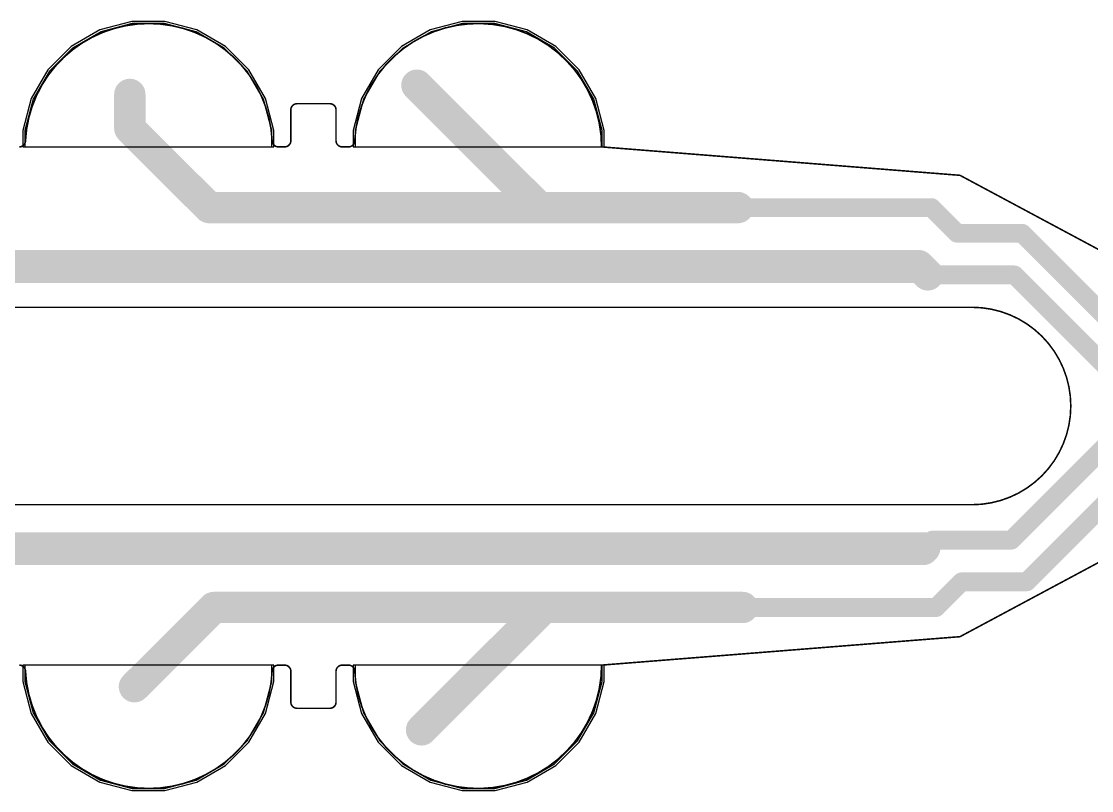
# Model space of a CAD drawing. Extents: x -36 to 7, y -10.8 to 10.8.
# Drawn here: x -30.7 to -22.04, y -3.12 to 3.12 of the extents above; entities that cross this region are included whole.
import ezdxf

# ---------------------------------------------------------------- set-up
doc = ezdxf.new("R2010")
doc.units = 0
for name, color, linetype in [('BOTTOMLAYER', 5, 'CONTINUOUS'), ('BOTTOMSOLDER', 6, 'CONTINUOUS'), ('MECHANICAL1', 6, 'CONTINUOUS'), ('TOPLAYER', 1, 'CONTINUOUS'), ('TOPSOLDER', 216, 'CONTINUOUS')]:
    doc.layers.add(name, color=color, linetype=linetype)

msp = doc.modelspace()

# ---------------------------------------------------------------- linework, layer by layer
at = {"layer": 'BOTTOMLAYER'}
for p, q in [((-29.80669426, 3.10031384), (-30.06110828, 3.03214278)), ((-29.54330896, 3.10031384), (-29.80669426, 3.10031384)), ((-29.28889494, 3.03214278), (-29.54330896, 3.10031384)), ((-27.13169326, 3.10031384), (-27.38610728, 3.03214278)), ((-26.86830796, 3.10031384), (-27.13169326, 3.10031384)), ((-26.61389394, 3.03214278), (-26.86830796, 3.10031384)), ((-30.06110828, 3.03214278), (-30.2892079, 2.90044886)), ((-29.06079532, 2.90044886), (-29.28889494, 3.03214278)), ((-27.38610728, 3.03214278), (-27.6142069, 2.90044886)), ((-26.38579432, 2.90044886), (-26.61389394, 3.03214278)), ((-30.2892079, 2.90044886), (-30.47545086, 2.7142059)), ((-28.87455236, 2.7142059), (-29.06079532, 2.90044886)), ((-27.6142069, 2.90044886), (-27.80044986, 2.7142059)), ((-26.19955136, 2.7142059), (-26.38579432, 2.90044886)), ((-30.47545086, 2.7142059), (-30.60714478, 2.48610628)), ((-28.74285844, 2.48610628), (-28.87455236, 2.7142059)), ((-27.80044986, 2.7142059), (-27.93214378, 2.48610628)), ((-26.06785744, 2.48610628), (-26.19955136, 2.7142059)), ((-30.60714478, 2.48610628), (-30.6753133, 2.23169226)), ((-28.67468738, 2.23169226), (-28.74285844, 2.48610628)), ((-27.93214378, 2.48610628), (-28.0003123, 2.23169226)), ((-25.99968638, 2.23169226), (-26.06785744, 2.48610628)), ((-30.6753133, 2.23169226), (-30.6753133, 2.10000088)), ((-28.67468738, 2.10000088), (-28.67468738, 2.23169226)), ((-28.0003123, 2.23169226), (-28.0003123, 2.10000088)), ((-25.99968638, 2.10000088), (-25.99968638, 2.23169226)), ((-30.6753133, 2.10000088), (-28.67468738, 2.10000088)), ((-30.6753133, 2.10000088), (-30.6753133, 2.10000088)), ((-28.0003123, 2.10000088), (-25.99968638, 2.10000088)), ((-28.0003123, 2.10000088), (-28.0003123, 2.10000088)), ((-28.67468738, -2.10000088), (-30.6753133, -2.10000088)), ((-30.6753133, -2.10000088), (-30.6753133, -2.2316948)), ((-28.67468738, -2.2316948), (-28.67468738, -2.10000088)), ((-28.67468738, -2.10000088), (-28.67468738, -2.10000088)), ((-25.99968638, -2.10000088), (-28.0003123, -2.10000088)), ((-28.0003123, -2.10000088), (-28.0003123, -2.2316948)), ((-25.99968638, -2.2316948), (-25.99968638, -2.10000088)), ((-25.99968638, -2.10000088), (-25.99968638, -2.10000088)), ((-30.6753133, -2.2316948), (-30.60714478, -2.48610882)), ((-28.74285844, -2.48610882), (-28.67468738, -2.2316948)), ((-28.0003123, -2.2316948), (-27.93214378, -2.48610882)), ((-26.06785744, -2.48610882), (-25.99968638, -2.2316948)), ((-30.60714478, -2.48610882), (-30.47545086, -2.71420844)), ((-28.87455236, -2.71420844), (-28.74285844, -2.48610882)), ((-27.93214378, -2.48610882), (-27.80044986, -2.71420844)), ((-26.19955136, -2.71420844), (-26.06785744, -2.48610882)), ((-30.47545086, -2.71420844), (-30.2892079, -2.9004514)), ((-29.06079532, -2.9004514), (-28.87455236, -2.71420844)), ((-27.80044986, -2.71420844), (-27.6142069, -2.9004514)), ((-26.38579432, -2.9004514), (-26.19955136, -2.71420844)), ((-30.2892079, -2.9004514), (-30.06110828, -3.03214532)), ((-29.28889494, -3.03214532), (-29.06079532, -2.9004514)), ((-27.6142069, -2.9004514), (-27.38610728, -3.03214532)), ((-26.61389394, -3.03214532), (-26.38579432, -2.9004514)), ((-30.06110828, -3.03214532), (-29.80669426, -3.10031384)), ((-29.54330896, -3.10031384), (-29.28889494, -3.03214532)), ((-27.38610728, -3.03214532), (-27.13169326, -3.10031384)), ((-26.86830796, -3.10031384), (-26.61389394, -3.03214532)), ((-29.80669426, -3.10031384), (-29.54330896, -3.10031384)), ((-27.13169326, -3.10031384), (-26.86830796, -3.10031384))]:
    msp.add_line(p, q, dxfattribs=at)
for points, const_width in [([(-27.50000088, 2.59999988), (-26.61900188, 1.71900088)], 0.254), ([(-26.61900188, 1.71900088), (-26.61899934, 1.71900088)], 0.254), ([(-26.61899934, 1.71900088), (-26.5080877, 1.60808924)], 0.254), ([(-26.5080877, 1.60808924), (-24.90043788, 1.60808924)], 0.254), ([(-24.90043788, 1.60808924), (-23.33343568, 1.60808924)], 0.1524), ([(-23.33343568, 1.60808924), (-23.12543508, 1.40008864)], 0.1524), ([(-23.12543508, 1.40008864), (-22.60043486, 1.40008864)], 0.1524), ([(-22.60043486, 1.40008864), (-21.70043412, 0.5000879)], 0.1524), ([(-31.34999826, 1.12499902), (-23.42534558, 1.12499902)], 0.254), ([(-23.42534558, 1.12499902), (-23.36293524, 1.06258868)], 0.254), ([(-23.36293524, 1.06258868), (-22.66293664, 1.06258868)], 0.1524), ([(-22.66293664, 1.06258868), (-22.20043566, 0.6000877)], 0.1524), ([(-22.20043566, 0.6000877), (-21.70043666, 0.1000887)], 0.1524), ([(-22.68793786, -1.0874121), (-21.82543768, -0.22491192)], 0.1524), ([(-22.56293684, -1.42491206), (-21.6629361, -0.52491132)], 0.1524), ([(-31.31250024, -1.14982244), (-23.38784756, -1.14982244)], 0.254), ([(-23.32543722, -1.0874121), (-22.68793786, -1.0874121)], 0.1524), ([(-23.29593766, -1.63291266), (-23.08793706, -1.42491206)], 0.1524), ([(-23.08793706, -1.42491206), (-22.56293684, -1.42491206)], 0.1524), ([(-26.58150132, -1.7438243), (-26.47058968, -1.63291266)], 0.254), ([(-26.47058968, -1.63291266), (-24.86293986, -1.63291266)], 0.254), ([(-24.86293986, -1.63291266), (-23.29593766, -1.63291266)], 0.1524), ([(-27.46250286, -2.6248233), (-26.58150386, -1.7438243)], 0.254)]:
    msp.add_lwpolyline(points, dxfattribs=dict(at, const_width=const_width))
for points, const_width in [([(-27.56350088, 2.59999988, 1), (-27.43650088, 2.59999988, 1)], 0.127), ([(-26.68250188, 1.71900088, 1), (-26.55550188, 1.71900088, 1)], 0.127), ([(-26.68250188, 1.71900088, 1), (-26.55550188, 1.71900088, 1)], 0.127), ([(-26.68249934, 1.71900088, 1), (-26.55549934, 1.71900088, 1)], 0.127), ([(-26.68249934, 1.71900088, 1), (-26.55549934, 1.71900088, 1)], 0.127), ([(-26.5715877, 1.60808924, 1), (-26.4445877, 1.60808924, 1)], 0.127), ([(-26.5715877, 1.60808924, 1), (-26.4445877, 1.60808924, 1)], 0.127), ([(-24.96393788, 1.60808924, 1), (-24.83693788, 1.60808924, 1)], 0.127), ([(-24.93853788, 1.60808924, 1), (-24.86233788, 1.60808924, 1)], 0.0762), ([(-23.37153568, 1.60808924, 1), (-23.29533568, 1.60808924, 1)], 0.0762), ([(-23.37153568, 1.60808924, 1), (-23.29533568, 1.60808924, 1)], 0.0762), ([(-23.16353508, 1.40008864, 1), (-23.08733508, 1.40008864, 1)], 0.0762), ([(-23.16353508, 1.40008864, 1), (-23.08733508, 1.40008864, 1)], 0.0762), ([(-22.63853486, 1.40008864, 1), (-22.56233486, 1.40008864, 1)], 0.0762), ([(-22.63853486, 1.40008864, 1), (-22.56233486, 1.40008864, 1)], 0.0762), ([(-23.48884558, 1.12499902, 1), (-23.36184558, 1.12499902, 1)], 0.127), ([(-23.48884558, 1.12499902, 1), (-23.36184558, 1.12499902, 1)], 0.127), ([(-23.42643524, 1.06258868, 1), (-23.29943524, 1.06258868, 1)], 0.127), ([(-23.40103524, 1.06258868, 1), (-23.32483524, 1.06258868, 1)], 0.0762), ([(-22.70103664, 1.06258868, 1), (-22.62483664, 1.06258868, 1)], 0.0762), ([(-22.70103664, 1.06258868, 1), (-22.62483664, 1.06258868, 1)], 0.0762), ([(-22.23853566, 0.6000877, 1), (-22.16233566, 0.6000877, 1)], 0.0762), ([(-22.23853566, 0.6000877, 1), (-22.16233566, 0.6000877, 1)], 0.0762), ([(-23.45134756, -1.14982244, 1), (-23.32434756, -1.14982244, 1)], 0.127), ([(-23.36353722, -1.0874121, 1), (-23.28733722, -1.0874121, 1)], 0.0762), ([(-22.72603786, -1.0874121, 1), (-22.64983786, -1.0874121, 1)], 0.0762), ([(-22.72603786, -1.0874121, 1), (-22.64983786, -1.0874121, 1)], 0.0762), ([(-23.12603706, -1.42491206, 1), (-23.04983706, -1.42491206, 1)], 0.0762), ([(-23.12603706, -1.42491206, 1), (-23.04983706, -1.42491206, 1)], 0.0762), ([(-22.60103684, -1.42491206, 1), (-22.52483684, -1.42491206, 1)], 0.0762), ([(-22.60103684, -1.42491206, 1), (-22.52483684, -1.42491206, 1)], 0.0762), ([(-26.53408968, -1.63291266, 1), (-26.40708968, -1.63291266, 1)], 0.127), ([(-26.53408968, -1.63291266, 1), (-26.40708968, -1.63291266, 1)], 0.127), ([(-24.92643986, -1.63291266, 1), (-24.79943986, -1.63291266, 1)], 0.127), ([(-24.90103986, -1.63291266, 1), (-24.82483986, -1.63291266, 1)], 0.0762), ([(-23.33403766, -1.63291266, 1), (-23.25783766, -1.63291266, 1)], 0.0762), ([(-23.33403766, -1.63291266, 1), (-23.25783766, -1.63291266, 1)], 0.0762), ([(-26.64500386, -1.7438243, 1), (-26.51800386, -1.7438243, 1)], 0.127), ([(-26.64500132, -1.7438243, 1), (-26.51800132, -1.7438243, 1)], 0.127), ([(-27.52600286, -2.6248233, 1), (-27.39900286, -2.6248233, 1)], 0.127)]:
    msp.add_lwpolyline(points, format="xyb", close=True, dxfattribs=dict(at, const_width=const_width))
at = {"layer": 'BOTTOMSOLDER'}
for p, q in [((-30.06759036, 3.04778918), (-30.2995203, 2.91388546)), ((-29.8089066, 3.11710578), (-30.06759036, 3.04778918)), ((-29.54109662, 3.11710578), (-29.8089066, 3.11710578)), ((-29.28241286, 3.04778918), (-29.54109662, 3.11710578)), ((-29.05048292, 2.91388546), (-29.28241286, 3.04778918)), ((-27.39258936, 3.04778918), (-27.6245193, 2.91388546)), ((-27.1339056, 3.11710578), (-27.39258936, 3.04778918)), ((-26.86609562, 3.11710578), (-27.1339056, 3.11710578)), ((-26.60741186, 3.04778918), (-26.86609562, 3.11710578)), ((-26.37548192, 2.91388546), (-26.60741186, 3.04778918)), ((-30.2995203, 2.91388546), (-30.48888746, 2.72451576)), ((-28.86111576, 2.72451576), (-29.05048292, 2.91388546)), ((-27.6245193, 2.91388546), (-27.81388646, 2.72451576)), ((-26.18611476, 2.72451576), (-26.37548192, 2.91388546)), ((-30.48888746, 2.72451576), (-30.62279372, 2.49258582)), ((-28.7272095, 2.49258582), (-28.86111576, 2.72451576)), ((-27.81388646, 2.72451576), (-27.94779272, 2.49258582)), ((-26.0522085, 2.49258582), (-26.18611476, 2.72451576)), ((-30.62279372, 2.49258582), (-30.69210778, 2.23390206)), ((-28.65789544, 2.23390206), (-28.7272095, 2.49258582)), ((-27.94779272, 2.49258582), (-28.01710678, 2.23390206)), ((-25.98289444, 2.23390206), (-26.0522085, 2.49258582)), ((-30.69210778, 2.23390206), (-30.69210524, 2.09999834)), ((-28.65789798, 2.09999834), (-28.65789544, 2.23390206)), ((-28.01710678, 2.23390206), (-28.01710423999999, 2.09999834)), ((-25.98289698, 2.09999834), (-25.98289444, 2.23390206)), ((-30.69210524, 2.10000088), (-28.65789798, 2.09999834)), ((-30.69210524, 2.09999834), (-30.69210524, 2.10000088)), ((-28.01710423999999, 2.10000088), (-25.98289698, 2.09999834)), ((-28.01710423999999, 2.09999834), (-28.01710423999999, 2.10000088)), ((-30.69210524, -2.10000088), (-30.69210778, -2.2339046)), ((-28.65789544, -2.10000088), (-30.69210524, -2.10000088)), ((-28.65789544, -2.2339046), (-28.65789798, -2.10000088)), ((-28.65789798, -2.10000088), (-28.65789544, -2.10000088)), ((-28.01710423999999, -2.10000088), (-28.01710678, -2.2339046)), ((-25.98289444, -2.10000088), (-28.01710423999999, -2.10000088)), ((-25.98289444, -2.2339046), (-25.98289698, -2.10000088)), ((-25.98289698, -2.10000088), (-25.98289444, -2.10000088)), ((-30.69210778, -2.2339046), (-30.62279372, -2.49258836)), ((-28.7272095, -2.49258836), (-28.65789544, -2.2339046)), ((-28.01710678, -2.2339046), (-27.94779272, -2.49258836)), ((-26.0522085, -2.49258836), (-25.98289444, -2.2339046)), ((-30.62279372, -2.49258836), (-30.48888746, -2.7245183)), ((-28.86111576, -2.7245183), (-28.7272095, -2.49258836)), ((-27.94779272, -2.49258836), (-27.81388646, -2.7245183)), ((-26.18611476, -2.7245183), (-26.0522085, -2.49258836)), ((-30.48888746, -2.7245183), (-30.2995203, -2.913888)), ((-29.05048292, -2.913888), (-28.86111576, -2.7245183)), ((-27.81388646, -2.7245183), (-27.6245193, -2.913888)), ((-26.37548192, -2.913888), (-26.18611476, -2.7245183)), ((-30.2995203, -2.913888), (-30.06759036, -3.04779172)), ((-29.28241286, -3.04779172), (-29.05048292, -2.913888)), ((-27.6245193, -2.913888), (-27.39258936, -3.04779172)), ((-26.60741186, -3.04779172), (-26.37548192, -2.913888)), ((-30.06759036, -3.04779172), (-29.8089066, -3.11710578)), ((-29.8089066, -3.11710578), (-29.54109662, -3.11710578)), ((-29.54109662, -3.11710578), (-29.28241286, -3.04779172)), ((-27.39258936, -3.04779172), (-27.1339056, -3.11710578)), ((-27.1339056, -3.11710578), (-26.86609562, -3.11710578)), ((-26.86609562, -3.11710578), (-26.60741186, -3.04779172))]:
    msp.add_line(p, q, dxfattribs=at)
at = {"layer": 'MECHANICAL1', "const_width": 0.0127}
for points in [[(-30.6699793, 2.1476208, -0.9534625892452374), (-28.67224898, 2.1476208)], [(-28.00398006, 2.1476208, -0.9764606916883298), (-26.00511436, 2.10000088)], [(-28.5211139, 2.40000028, -0.4142135623730951), (-28.471114, 2.45000018)], [(-28.20511504, 2.45000018, -0.4142135623730951), (-28.15511514, 2.40000028)], [(-30.6699793, 2.1476208, -0.4003288264486846), (-30.71992332, 2.10000088)], [(-28.62230496, 2.10000088, -0.4003288264486846), (-28.67224898, 2.1476208)], [(-28.5211139, 2.15000078, -0.4142135623730951), (-28.5711138, 2.10000088)], [(-28.10511524, 2.10000088, -0.4142135623730951), (-28.15511514, 2.15000078)], [(-28.00398006, 2.1476208, -0.4003288264486846), (-28.05392408, 2.10000088)], [(-23.00511528, 0.8000009399999999, -0.9999999999999992), (-23.00511528, -0.8000009399999999)], [(-30.71992332, -2.10000088, -0.4003288264486845), (-30.6699793, -2.1476208)], [(-28.67224898, -2.1476208, -0.9534625892452376), (-30.6699793, -2.1476208)], [(-28.67224898, -2.1476208, -0.4003288264481782), (-28.62230496, -2.10000088)], [(-28.5711138, -2.10000088, -0.4142135623730951), (-28.5211139, -2.15000078)], [(-28.15511514, -2.15000078, -0.4142135623746286), (-28.10511524, -2.10000088)], [(-28.05392408, -2.10000088, -0.4003288264476719), (-28.00398006, -2.1476208)], [(-26.00511436, -2.10000088, -0.9764606916883298), (-28.00398006, -2.1476208)], [(-28.471114, -2.45000018, -0.4142135623730948), (-28.5211139, -2.40000028)], [(-28.15511514, -2.40000028, -0.4142135623730951), (-28.20511504, -2.45000018)]]:
    msp.add_lwpolyline(points, format="xyb", dxfattribs=at)
for points in [[(-28.471114, 2.45000018), (-28.20511504, 2.45000018)], [(-28.5211139, 2.15000078), (-28.5211139, 2.40000028)], [(-28.15511514, 2.15000078), (-28.15511514, 2.40000028)], [(-28.62230496, 2.10000088), (-28.5711138, 2.10000088)], [(-28.10511524, 2.10000088), (-28.05392408, 2.10000088)], [(-26.00511436, 2.10000088), (-23.10219662, 1.86950858)], [(-23.10219662, 1.86950858), (-21.94313874, 1.24832872)], [(-35.00511414, 0.8000009399999999), (-26.00511436, 0.8000009399999999)], [(-26.00511436, 0.8000009399999999), (-23.00511528, 0.8000009399999999)], [(-35.00511414, -0.8000009399999999), (-26.00511436, -0.8000009399999999)], [(-26.00511436, -0.8000009399999999), (-23.00511528, -0.8000009399999999)], [(-23.10219662, -1.86950858), (-21.94313874, -1.24832872)], [(-26.00511436, -2.10000088), (-23.10219662, -1.86950858)], [(-28.62230496, -2.10000088), (-28.5711138, -2.10000088)], [(-28.5211139, -2.40000028), (-28.5211139, -2.15000078)], [(-28.15511514, -2.40000028), (-28.15511514, -2.15000078)], [(-28.10511524, -2.10000088), (-28.05392408, -2.10000088)], [(-28.471114, -2.45000018), (-28.20511504, -2.45000018)]]:
    msp.add_lwpolyline(points, dxfattribs=at)
at = {"layer": 'MECHANICAL1', "const_width": 0.00635}
for points in [[(-28.474289, 2.45000018, 1), (-28.467939, 2.45000018, 1)], [(-28.474289, 2.45000018, 1), (-28.467939, 2.45000018, 1)], [(-28.20829004, 2.45000018, 1), (-28.20194004, 2.45000018, 1)], [(-28.20829004, 2.45000018, 1), (-28.20194004, 2.45000018, 1)], [(-28.5242889, 2.40000028, 1), (-28.5179389, 2.40000028, 1)], [(-28.5242889, 2.40000028, 1), (-28.5179389, 2.40000028, 1)], [(-28.15829013999999, 2.40000028, 1), (-28.15194014, 2.40000028, 1)], [(-28.15829013999999, 2.40000028, 1), (-28.15194014, 2.40000028, 1)], [(-30.6731543, 2.1476208, 1), (-30.6668043, 2.1476208, 1)], [(-30.6731543, 2.1476208, 1), (-30.6668043, 2.1476208, 1)], [(-28.67542398, 2.1476208, 1), (-28.66907398, 2.1476208, 1)], [(-28.67542398, 2.1476208, 1), (-28.66907398, 2.1476208, 1)], [(-28.62547996, 2.10000088, 1), (-28.61912996, 2.10000088, 1)], [(-28.62547996, 2.10000088, 1), (-28.61912996, 2.10000088, 1)], [(-28.5742888, 2.10000088, 1), (-28.5679388, 2.10000088, 1)], [(-28.5742888, 2.10000088, 1), (-28.5679388, 2.10000088, 1)], [(-28.5242889, 2.15000078, 1), (-28.5179389, 2.15000078, 1)], [(-28.5242889, 2.15000078, 1), (-28.5179389, 2.15000078, 1)], [(-28.15829013999999, 2.15000078, 1), (-28.15194014, 2.15000078, 1)], [(-28.15829013999999, 2.15000078, 1), (-28.15194014, 2.15000078, 1)], [(-28.10829024, 2.10000088, 1), (-28.10194024, 2.10000088, 1)], [(-28.10829024, 2.10000088, 1), (-28.10194024, 2.10000088, 1)], [(-28.05709908, 2.10000088, 1), (-28.05074908, 2.10000088, 1)], [(-28.05709908, 2.10000088, 1), (-28.05074908, 2.10000088, 1)], [(-28.00715506, 2.1476208, 1), (-28.00080506, 2.1476208, 1)], [(-28.00715506, 2.1476208, 1), (-28.00080506, 2.1476208, 1)], [(-26.00828936, 2.10000088, 1), (-26.00193936, 2.10000088, 1)], [(-26.00828936, 2.10000088, 1), (-26.00193936, 2.10000088, 1)], [(-23.10537162, 1.86950858, 1), (-23.09902162, 1.86950858, 1)], [(-23.10537162, 1.86950858, 1), (-23.09902162, 1.86950858, 1)], [(-26.00828936, 0.8000009399999999, 1), (-26.00193936, 0.8000009399999999, 1)], [(-26.00828936, 0.8000009399999999, 1), (-26.00193936, 0.8000009399999999, 1)], [(-23.00829028, 0.8000009399999999, 1), (-23.00194028, 0.8000009399999999, 1)], [(-23.00829028, 0.8000009399999999, 1), (-23.00194028, 0.8000009399999999, 1)], [(-26.00828936, -0.8000009399999999, 1), (-26.00193936, -0.8000009399999999, 1)], [(-26.00828936, -0.8000009399999999, 1), (-26.00193936, -0.8000009399999999, 1)], [(-23.00829028, -0.8000009399999999, 1), (-23.00194028, -0.8000009399999999, 1)], [(-23.00829028, -0.8000009399999999, 1), (-23.00194028, -0.8000009399999999, 1)], [(-23.10537162, -1.86950858, 1), (-23.09902162, -1.86950858, 1)], [(-23.10537162, -1.86950858, 1), (-23.09902162, -1.86950858, 1)], [(-30.6731543, -2.1476208, 1), (-30.6668043, -2.1476208, 1)], [(-30.6731543, -2.1476208, 1), (-30.6668043, -2.1476208, 1)], [(-28.67542398, -2.1476208, 1), (-28.66907398, -2.1476208, 1)], [(-28.67542398, -2.1476208, 1), (-28.66907398, -2.1476208, 1)], [(-28.62547996, -2.10000088, 1), (-28.61912996, -2.10000088, 1)], [(-28.62547996, -2.10000088, 1), (-28.61912996, -2.10000088, 1)], [(-28.5742888, -2.10000088, 1), (-28.5679388, -2.10000088, 1)], [(-28.5742888, -2.10000088, 1), (-28.5679388, -2.10000088, 1)], [(-28.5242889, -2.15000078, 1), (-28.5179389, -2.15000078, 1)], [(-28.5242889, -2.15000078, 1), (-28.5179389, -2.15000078, 1)], [(-28.15829013999999, -2.15000078, 1), (-28.15194014, -2.15000078, 1)], [(-28.15829013999999, -2.15000078, 1), (-28.15194014, -2.15000078, 1)], [(-28.10829024, -2.10000088, 1), (-28.10194024, -2.10000088, 1)], [(-28.10829024, -2.10000088, 1), (-28.10194024, -2.10000088, 1)], [(-28.05709908, -2.10000088, 1), (-28.05074908, -2.10000088, 1)], [(-28.05709908, -2.10000088, 1), (-28.05074908, -2.10000088, 1)], [(-28.00715506, -2.1476208, 1), (-28.00080506, -2.1476208, 1)], [(-28.00715506, -2.1476208, 1), (-28.00080506, -2.1476208, 1)], [(-26.00828936, -2.10000088, 1), (-26.00193936, -2.10000088, 1)], [(-26.00828936, -2.10000088, 1), (-26.00193936, -2.10000088, 1)], [(-28.5242889, -2.40000028, 1), (-28.5179389, -2.40000028, 1)], [(-28.5242889, -2.40000028, 1), (-28.5179389, -2.40000028, 1)], [(-28.15829013999999, -2.40000028, 1), (-28.15194014, -2.40000028, 1)], [(-28.15829013999999, -2.40000028, 1), (-28.15194014, -2.40000028, 1)], [(-28.474289, -2.45000018, 1), (-28.467939, -2.45000018, 1)], [(-28.474289, -2.45000018, 1), (-28.467939, -2.45000018, 1)], [(-28.20829004, -2.45000018, 1), (-28.20194004, -2.45000018, 1)], [(-28.20829004, -2.45000018, 1), (-28.20194004, -2.45000018, 1)]]:
    msp.add_lwpolyline(points, format="xyb", close=True, dxfattribs=at)
at = {"layer": 'TOPLAYER'}
for p, q in [((-29.80669426, 3.10031384), (-30.06110828, 3.03214278)), ((-29.54330896, 3.10031384), (-29.80669426, 3.10031384)), ((-29.28889494, 3.03214278), (-29.54330896, 3.10031384)), ((-27.13169326, 3.10031384), (-27.38610728, 3.03214278)), ((-26.86830796, 3.10031384), (-27.13169326, 3.10031384)), ((-26.61389394, 3.03214278), (-26.86830796, 3.10031384)), ((-30.06110828, 3.03214278), (-30.2892079, 2.90044886)), ((-29.06079532, 2.90044886), (-29.28889494, 3.03214278)), ((-27.38610728, 3.03214278), (-27.6142069, 2.90044886)), ((-26.38579432, 2.90044886), (-26.61389394, 3.03214278)), ((-30.2892079, 2.90044886), (-30.47545086, 2.7142059)), ((-28.87455236, 2.7142059), (-29.06079532, 2.90044886)), ((-27.6142069, 2.90044886), (-27.80044986, 2.7142059)), ((-26.19955136, 2.7142059), (-26.38579432, 2.90044886)), ((-30.47545086, 2.7142059), (-30.60714478, 2.48610628)), ((-28.74285844, 2.48610628), (-28.87455236, 2.7142059)), ((-27.80044986, 2.7142059), (-27.93214378, 2.48610628)), ((-26.06785744, 2.48610628), (-26.19955136, 2.7142059)), ((-30.60714478, 2.48610628), (-30.6753133, 2.23169226)), ((-28.67468738, 2.23169226), (-28.74285844, 2.48610628)), ((-27.93214378, 2.48610628), (-28.0003123, 2.23169226)), ((-25.99968638, 2.23169226), (-26.06785744, 2.48610628)), ((-30.6753133, 2.23169226), (-30.6753133, 2.10000088)), ((-28.67468738, 2.10000088), (-28.67468738, 2.23169226)), ((-28.0003123, 2.23169226), (-28.0003123, 2.10000088)), ((-25.99968638, 2.10000088), (-25.99968638, 2.23169226)), ((-30.6753133, 2.10000088), (-28.67468738, 2.10000088)), ((-30.6753133, 2.10000088), (-30.6753133, 2.10000088)), ((-28.0003123, 2.10000088), (-25.99968638, 2.10000088)), ((-28.0003123, 2.10000088), (-28.0003123, 2.10000088)), ((-28.6749998, -2.10000088), (-30.67562572, -2.10000088)), ((-30.67562572, -2.10000088), (-30.67562572, -2.2316948)), ((-28.6749998, -2.2316948), (-28.6749998, -2.10000088)), ((-28.6749998, -2.10000088), (-28.6749998, -2.10000088)), ((-25.9999988, -2.10000088), (-28.00062471999999, -2.10000088)), ((-28.00062471999999, -2.10000088), (-28.00062471999999, -2.2316948)), ((-25.9999988, -2.2316948), (-25.9999988, -2.10000088)), ((-25.9999988, -2.10000088), (-25.9999988, -2.10000088)), ((-30.67562572, -2.2316948), (-30.6074572, -2.48610882)), ((-28.74317086, -2.48610882), (-28.6749998, -2.2316948)), ((-28.00062471999999, -2.2316948), (-27.9324562, -2.48610882)), ((-26.06816986, -2.48610882), (-25.9999988, -2.2316948)), ((-30.6074572, -2.48610882), (-30.47576328, -2.71420844)), ((-28.87486478, -2.71420844), (-28.74317086, -2.48610882)), ((-27.9324562, -2.48610882), (-27.80076228, -2.71420844)), ((-26.19986378, -2.71420844), (-26.06816986, -2.48610882)), ((-30.47576328, -2.71420844), (-30.28952032, -2.9004514)), ((-29.06110774, -2.9004514), (-28.87486478, -2.71420844)), ((-27.80076228, -2.71420844), (-27.61451932, -2.9004514)), ((-26.38610674, -2.9004514), (-26.19986378, -2.71420844)), ((-30.28952032, -2.9004514), (-30.0614207, -3.03214532)), ((-29.28920736, -3.03214532), (-29.06110774, -2.9004514)), ((-27.61451932, -2.9004514), (-27.3864197, -3.03214532)), ((-26.61420636, -3.03214532), (-26.38610674, -2.9004514)), ((-30.0614207, -3.03214532), (-29.80700668, -3.10031384)), ((-29.54362138, -3.10031384), (-29.28920736, -3.03214532)), ((-27.3864197, -3.03214532), (-27.13200568, -3.10031384)), ((-26.86862038, -3.10031384), (-26.61420636, -3.03214532)), ((-29.80700668, -3.10031384), (-29.54362138, -3.10031384)), ((-27.13200568, -3.10031384), (-26.86862038, -3.10031384))]:
    msp.add_line(p, q, dxfattribs=at)
for points, const_width in [([(-29.82500004, 2.25000058), (-29.82500004, 2.52499876)], 0.254), ([(-29.82500004, 2.25000058), (-29.1829998, 1.60800034)], 0.254), ([(-29.1829998, 1.60800034), (-24.900001, 1.60800034)], 0.254), ([(-24.900001, 1.60800034), (-23.3329988, 1.60800034)], 0.1524), ([(-23.3329988, 1.60800034), (-23.1249982, 1.39999974)], 0.1524), ([(-23.1249982, 1.39999974), (-22.59999798, 1.39999974)], 0.1524), ([(-22.59999798, 1.39999974), (-21.69999724, 0.499999)], 0.1524), ([(-34.03749859999999, 1.1375009), (-23.43749948, 1.1375009)], 0.254), ([(-23.43749948, 1.1375009), (-23.36249836, 1.06249978)], 0.1524), ([(-23.36249836, 1.06249978), (-22.66249976, 1.06249978)], 0.1524), ([(-22.66249976, 1.06249978), (-22.19999878, 0.5999987999999999)], 0.1524), ([(-22.19999878, 0.5999987999999999), (-21.69999978, 0.0999998)], 0.1524), ([(-22.68750098, -1.087501), (-21.8250008, -0.22500082)], 0.1524), ([(-22.56222056, -1.42472156), (-21.66249922, -0.52500022)], 0.1524), ([(-34.00000058, -1.16250212), (-23.40000146, -1.16250212)], 0.254), ([(-23.32500034, -1.087501), (-22.68750098, -1.087501)], 0.1524), ([(-23.29550078, -1.63300156), (-23.08722078, -1.42472156)], 0.1524), ([(-23.08722078, -1.42472156), (-22.56222056, -1.42472156)], 0.1524), ([(-29.78750202, -2.2750018), (-29.14550178, -1.63300156)], 0.254), ([(-29.14550178, -1.63300156), (-24.86250298, -1.63300156)], 0.254), ([(-24.86250298, -1.63300156), (-23.29550078, -1.63300156)], 0.1524)]:
    msp.add_lwpolyline(points, dxfattribs=dict(at, const_width=const_width))
for points, const_width in [([(-29.88850004, 2.52499876, 1), (-29.76150004, 2.52499876, 1)], 0.127), ([(-29.88850004, 2.25000058, 1), (-29.76150004, 2.25000058, 1)], 0.127), ([(-29.88850004, 2.25000058, 1), (-29.76150004, 2.25000058, 1)], 0.127), ([(-29.2464998, 1.60800034, 1), (-29.1194998, 1.60800034, 1)], 0.127), ([(-29.2464998, 1.60800034, 1), (-29.1194998, 1.60800034, 1)], 0.127), ([(-24.963501, 1.60800034, 1), (-24.836501, 1.60800034, 1)], 0.127), ([(-24.938101, 1.60800034, 1), (-24.861901, 1.60800034, 1)], 0.0762), ([(-23.3710988, 1.60800034, 1), (-23.2948988, 1.60800034, 1)], 0.0762), ([(-23.3710988, 1.60800034, 1), (-23.2948988, 1.60800034, 1)], 0.0762), ([(-23.1630982, 1.39999974, 1), (-23.0868982, 1.39999974, 1)], 0.0762), ([(-23.1630982, 1.39999974, 1), (-23.0868982, 1.39999974, 1)], 0.0762), ([(-22.63809798, 1.39999974, 1), (-22.56189798, 1.39999974, 1)], 0.0762), ([(-22.63809798, 1.39999974, 1), (-22.56189798, 1.39999974, 1)], 0.0762), ([(-23.50099948, 1.1375009, 1), (-23.37399948, 1.1375009, 1)], 0.127), ([(-23.47559948, 1.1375009, 1), (-23.39939948, 1.1375009, 1)], 0.0762), ([(-23.40059836, 1.06249978, 1), (-23.32439836, 1.06249978, 1)], 0.0762), ([(-23.40059836, 1.06249978, 1), (-23.32439836, 1.06249978, 1)], 0.0762), ([(-22.70059976, 1.06249978, 1), (-22.62439976, 1.06249978, 1)], 0.0762), ([(-22.70059976, 1.06249978, 1), (-22.62439976, 1.06249978, 1)], 0.0762), ([(-22.23809878, 0.5999987999999999, 1), (-22.16189878, 0.5999987999999999, 1)], 0.0762), ([(-22.23809878, 0.5999987999999999, 1), (-22.16189878, 0.5999987999999999, 1)], 0.0762), ([(-23.46350146, -1.16250212, 1), (-23.33650146, -1.16250212, 1)], 0.127), ([(-23.36310034, -1.087501, 1), (-23.28690034, -1.087501, 1)], 0.0762), ([(-22.72560098, -1.087501, 1), (-22.64940098, -1.087501, 1)], 0.0762), ([(-22.72560098, -1.087501, 1), (-22.64940098, -1.087501, 1)], 0.0762), ([(-23.12532078, -1.42472156, 1), (-23.04912078, -1.42472156, 1)], 0.0762), ([(-23.12532078, -1.42472156, 1), (-23.04912078, -1.42472156, 1)], 0.0762), ([(-22.60032056, -1.42472156, 1), (-22.52412056, -1.42472156, 1)], 0.0762), ([(-22.60032056, -1.42472156, 1), (-22.52412056, -1.42472156, 1)], 0.0762), ([(-29.20900178, -1.63300156, 1), (-29.08200178, -1.63300156, 1)], 0.127), ([(-29.20900178, -1.63300156, 1), (-29.08200178, -1.63300156, 1)], 0.127), ([(-24.92600298, -1.63300156, 1), (-24.79900298, -1.63300156, 1)], 0.127), ([(-24.90060298, -1.63300156, 1), (-24.82440298, -1.63300156, 1)], 0.0762), ([(-23.33360078, -1.63300156, 1), (-23.25740078, -1.63300156, 1)], 0.0762), ([(-23.33360078, -1.63300156, 1), (-23.25740078, -1.63300156, 1)], 0.0762), ([(-29.85100202, -2.2750018, 1), (-29.72400202, -2.2750018, 1)], 0.127)]:
    msp.add_lwpolyline(points, format="xyb", close=True, dxfattribs=dict(at, const_width=const_width))
at = {"layer": 'TOPSOLDER'}
for p, q in [((-30.06759036, 3.04778918), (-30.2995203, 2.91388546)), ((-29.8089066, 3.11710578), (-30.06759036, 3.04778918)), ((-29.54109662, 3.11710578), (-29.8089066, 3.11710578)), ((-29.28241286, 3.04778918), (-29.54109662, 3.11710578)), ((-29.05048292, 2.91388546), (-29.28241286, 3.04778918)), ((-27.39258936, 3.04778918), (-27.6245193, 2.91388546)), ((-27.1339056, 3.11710578), (-27.39258936, 3.04778918)), ((-26.86609562, 3.11710578), (-27.1339056, 3.11710578)), ((-26.60741186, 3.04778918), (-26.86609562, 3.11710578)), ((-26.37548192, 2.91388546), (-26.60741186, 3.04778918)), ((-30.2995203, 2.91388546), (-30.48888746, 2.72451576)), ((-28.86111576, 2.72451576), (-29.05048292, 2.91388546)), ((-27.6245193, 2.91388546), (-27.81388646, 2.72451576)), ((-26.18611476, 2.72451576), (-26.37548192, 2.91388546)), ((-30.48888746, 2.72451576), (-30.62279372, 2.49258582)), ((-28.7272095, 2.49258582), (-28.86111576, 2.72451576)), ((-27.81388646, 2.72451576), (-27.94779272, 2.49258582)), ((-26.0522085, 2.49258582), (-26.18611476, 2.72451576)), ((-30.62279372, 2.49258582), (-30.69210778, 2.23390206)), ((-28.65789544, 2.23390206), (-28.7272095, 2.49258582)), ((-27.94779272, 2.49258582), (-28.01710678, 2.23390206)), ((-25.98289444, 2.23390206), (-26.0522085, 2.49258582)), ((-30.69210778, 2.23390206), (-30.69210524, 2.09999834)), ((-28.65789798, 2.09999834), (-28.65789544, 2.23390206)), ((-28.01710678, 2.23390206), (-28.01710423999999, 2.09999834)), ((-25.98289698, 2.09999834), (-25.98289444, 2.23390206)), ((-30.69210524, 2.10000088), (-28.65789798, 2.09999834)), ((-30.69210524, 2.09999834), (-30.69210524, 2.10000088)), ((-28.01710423999999, 2.10000088), (-25.98289698, 2.09999834)), ((-28.01710423999999, 2.09999834), (-28.01710423999999, 2.10000088)), ((-30.69241766, -2.10000088), (-30.6924202, -2.2339046)), ((-28.65820786, -2.10000088), (-30.69241766, -2.10000088)), ((-28.65820786, -2.2339046), (-28.6582104, -2.10000088)), ((-28.6582104, -2.10000088), (-28.65820786, -2.10000088)), ((-28.01741666, -2.10000088), (-28.0174192, -2.2339046)), ((-25.98320686, -2.10000088), (-28.01741666, -2.10000088)), ((-25.98320686, -2.2339046), (-25.9832094, -2.10000088)), ((-25.9832094, -2.10000088), (-25.98320686, -2.10000088)), ((-30.6924202, -2.2339046), (-30.62310614, -2.49258836)), ((-28.72752192, -2.49258836), (-28.65820786, -2.2339046)), ((-28.0174192, -2.2339046), (-27.94810514, -2.49258836)), ((-26.05252092, -2.49258836), (-25.98320686, -2.2339046)), ((-30.62310614, -2.49258836), (-30.48919988, -2.7245183)), ((-28.86142818, -2.7245183), (-28.72752192, -2.49258836)), ((-27.94810514, -2.49258836), (-27.81419888, -2.7245183)), ((-26.18642718, -2.7245183), (-26.05252092, -2.49258836)), ((-30.48919988, -2.7245183), (-30.29983272, -2.913888)), ((-29.05079534, -2.913888), (-28.86142818, -2.7245183)), ((-27.81419888, -2.7245183), (-27.62483172, -2.913888)), ((-26.37579434, -2.913888), (-26.18642718, -2.7245183)), ((-30.29983272, -2.913888), (-30.06790278, -3.04779172)), ((-29.28272528, -3.04779172), (-29.05079534, -2.913888)), ((-27.62483172, -2.913888), (-27.39290178, -3.04779172)), ((-26.60772428, -3.04779172), (-26.37579434, -2.913888)), ((-30.06790278, -3.04779172), (-29.80921902, -3.11710578)), ((-29.80921902, -3.11710578), (-29.54140904, -3.11710578)), ((-29.54140904, -3.11710578), (-29.28272528, -3.04779172)), ((-27.39290178, -3.04779172), (-27.13421802, -3.11710578)), ((-27.13421802, -3.11710578), (-26.86640804, -3.11710578)), ((-26.86640804, -3.11710578), (-26.60772428, -3.04779172))]:
    msp.add_line(p, q, dxfattribs=at)

doc.saveas('drawing.dxf')
